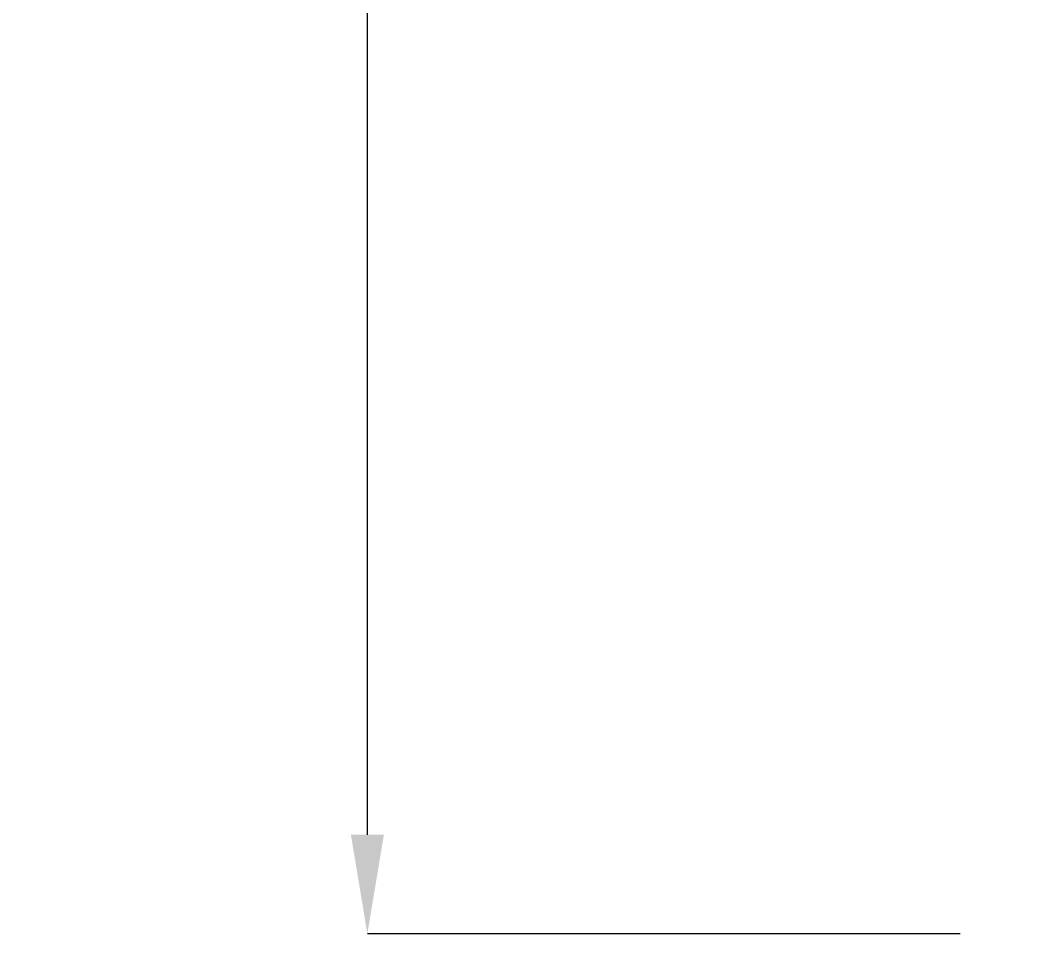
# Model space of a CAD drawing. Extents: x 0 to 1128, y 0 to 827.
# Drawn here: x 629.36 to 670.36, y 360.6 to 397.49 of the extents above; entities that cross this region are included whole.
import ezdxf

# ---------------------------------------------------------------- set-up
doc = ezdxf.new("R2010")
doc.units = 0
doc.header["$LTSCALE"] = 10
doc.header["$MEASUREMENT"] = 0
doc.header["$PDMODE"] = 3
doc.header["$PDSIZE"] = -10
doc.layers.get('0').update_dxf_attribs({"linetype": 'CONTINUOUS'})
doc.layers.get('DEFPOINTS').update_dxf_attribs({"linetype": 'CONTINUOUS'})
doc.styles.add('Daelim Dimension', font='NanumGothic.ttf')
doc.dimstyles.new('DEFAULT', dxfattribs={"dimscale": 2, "dimtxt": 2, "dimasz": 2, "dimexe": 0, "dimexo": 2, "dimgap": 1, "dimtad": 1, "dimdec": 0, "dimzin": 9, "dimdsep": 46, "dimtxsty": 'Daelim Dimension', "dimcen": 0.5, "dimclrd": 5, "dimclre": 5, "dimclrt": 256, "dimadec": 1, "dimazin": 0, "dimtfac": 1, "dimtdec": 0, "dimtix": 1, "dimtmove": 0, "dimatfit": 3, "dimfxl": 0, "dimtolj": 1, "dimtzin": 1, "dimlwd": 9, "dimlwe": 9, "dimarcsym": 0})

# ---------------------------------------------------------------- blocks, each defined once
blk = doc.blocks.new('*D102')
at = {"color": 5, "lineweight": 9, "ltscale": 0.5}
for p, q in [((692.441, 730.162), (643.373, 730.162)), ((643.373, 364.601), (643.373, 726.162)), ((667.311, 360.601), (643.373, 360.601))]:
    blk.add_line(p, q, dxfattribs=at)
at = {"color": 5, "ltscale": 0.5}
for points in [[(642.707, 726.162), (644.04, 726.162), (643.373, 730.162)], [(642.707, 364.601), (644.04, 364.601), (643.373, 360.601)]]:
    blk.add_solid(points, dxfattribs=at)
at = {"layer": 'DEFPOINTS', "color": 0, "ltscale": 0.5}
for p in [(643.373, 730.162), (696.441, 730.162), (671.311, 360.601)]:
    blk.add_point(p, dxfattribs=at)
at = {"color": 7, "ltscale": 0.5, "insert": (635.923, 545.381), "char_height": 10, "attachment_point": 5, "rotation": 90, "style": 'Daelim Dimension'}
blk.add_mtext('\\A1;370', dxfattribs=at)

msp = doc.modelspace()

# ---------------------------------------------------------------- dimensions: what is measured, and where the dimension line sits
at = {"color": 5, "ltscale": 0.5}
dim = msp.add_linear_dim(base=(643.373, 730.162), p1=(671.311, 360.601), p2=(696.441, 730.162), angle=90, dimstyle='DEFAULT', override={"dimtxt": 5, "dimclrt": 7}, dxfattribs=at)
dim.commit()
dim.dimension.update_dxf_attribs({"geometry": '*D102', "text_midpoint": (635.923, 545.381)})

doc.saveas('drawing.dxf')
